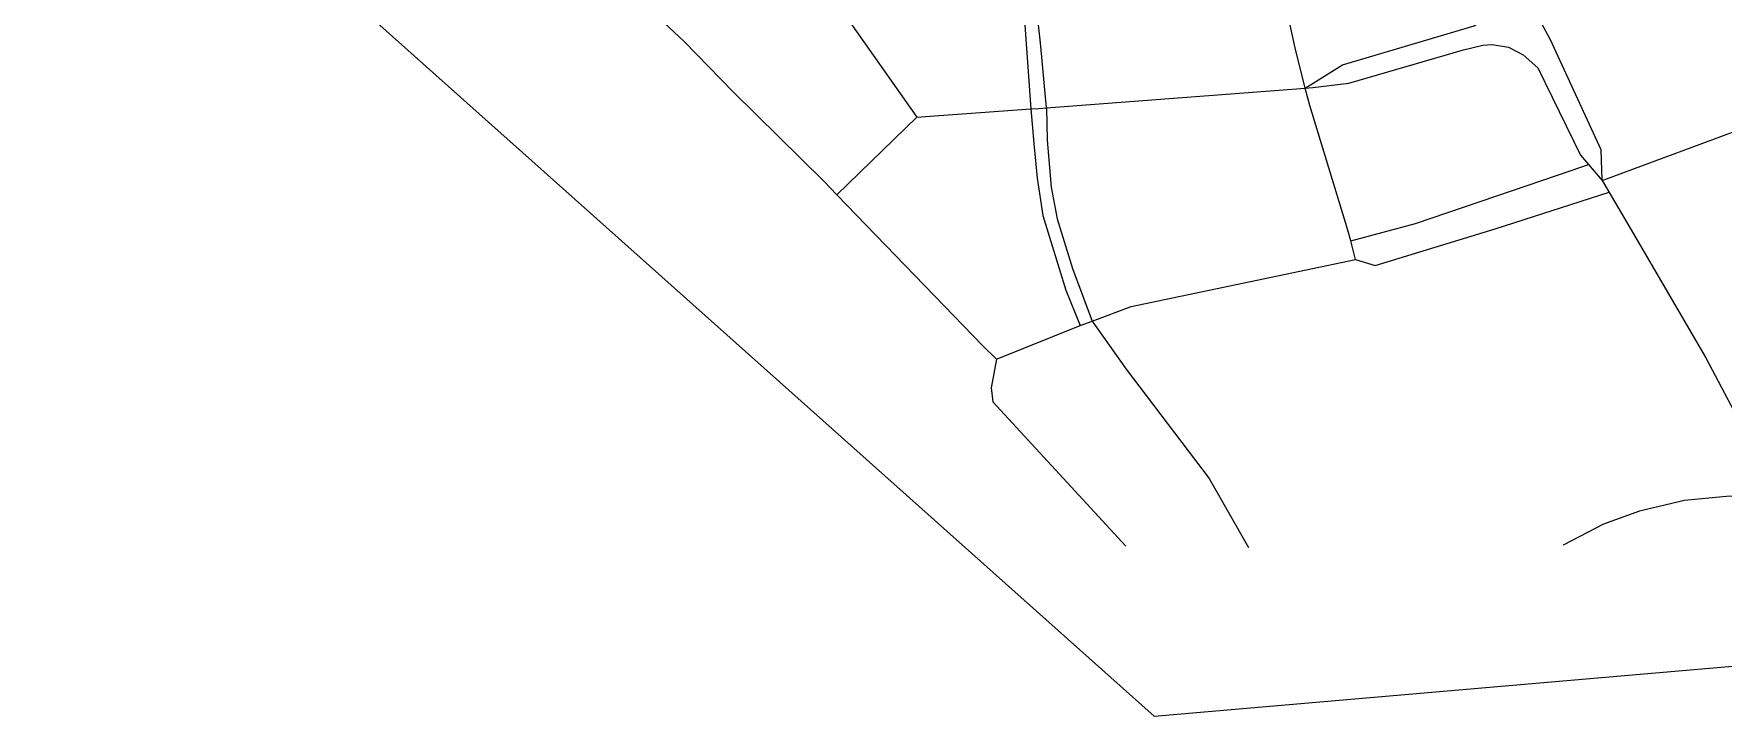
# Model space of a CAD drawing. Extents: x -1529 to 995, y -1183 to 807.
# Drawn here: x -1529 to 153, y -1183 to -504 of the extents above; entities that cross this region are included whole.
import ezdxf

# ---------------------------------------------------------------- set-up
doc = ezdxf.new("R2010")
doc.units = 0
doc.layers.add('BOUNDARY', color=6, linetype='CONTINUOUS')
doc.layers.add('PATH', color=40, linetype='CONTINUOUS')

msp = doc.modelspace()

# ---------------------------------------------------------------- linework, layer by layer
at = {"layer": 'BOUNDARY'}
msp.add_lwpolyline([(900.3, 807.4), (-269.2, 798.4), (-1529.1, 220.7), (-1384.6, -316.3), (-413.7, -1182.9), (995.2, -1061), (995.2, -235.1)], close=True, dxfattribs=at)
at = {"layer": 'PATH'}
for points in [[(-263.6, -557.6), (-226.4, -534.4), (-95.1, -495.7), (-83.7, -487.5), (-73.7, -474.7), (-71.8, -459.3), (-78.9, -276.8)], [(32.2, -649.6), (31.3, -619.1), (-19.4, -509.7), (-36.9, -477.1), (-46.4, -442.9), (-53.3, -284.4)], [(-563.1, -344.9), (-557.7, -377.1), (-551.5, -416), (-543.3, -485.6), (-536.6, -578.4)], [(-520.9, -577.2), (-526.8, -512.7), (-538.6, -408.3), (-545, -348.9)], [(-263.6, -557.6), (-273.5, -517.6), (-293.6, -425.3), (-300.2, -386)], [(-789.4, -388.2), (-774.2, -409.9), (-650, -586.5)], [(-901.2, -493), (-882.1, -510.9), (-832.4, -561.8), (-742.7, -650.3), (-729.7, -663.8)], [(-263.6, -557.6), (-255.9, -557), (-220, -552.8), (-105.9, -519.6), (-86.7, -514.9), (-77.3, -514.1), (-61.1, -516.8), (-46.5, -524.5), (-32, -537.6), (10.7, -624.4), (32.2, -649.6), (60, -697), (135.4, -826.1), (169.5, -890.7), (199.9, -964.4)], [(32.2, -649.6), (382.8, -519.6)], [(-520.9, -577.2), (-263.6, -557.6)], [(-218.2, -709.7), (-220.9, -699.2), (-258.7, -575), (-263.6, -557.6)], [(-729.7, -663.8), (-650, -586.5)], [(-650, -586.5), (-641.3, -586), (-536.6, -578.4)], [(-536.6, -578.4), (-528.5, -577.8), (-520.9, -577.2)], [(-536.6, -578.4), (-533.7, -612.8), (-530.2, -647.2), (-524.6, -684.5), (-501.6, -758.7), (-487.4, -794.1)], [(-520.9, -577.2), (-520.3, -609.5), (-516.4, -656.2), (-510.3, -687.8), (-495, -737.3), (-475.5, -789.6)], [(-218.2, -709.7), (-153.6, -692.4), (-57.2, -659.6), (1.3, -639.6), (18.6, -633.7)], [(-729.7, -663.8), (-584.2, -814.1), (-570.7, -827.5)], [(-213.3, -728.4), (-193.9, -734.1), (-74.5, -697.7), (39, -661.2)], [(-213.3, -728.4), (-218.2, -709.7)], [(-475.5, -789.6), (-436.7, -775.1), (-213.3, -728.4)], [(-487.4, -794.1), (-475.5, -789.6), (-475.5, -789.6)], [(-475.5, -789.6), (-441.8, -837.3), (-359.1, -946.4), (-319.9, -1014.9)], [(-570.7, -827.5), (-487.4, -794.1)], [(-570.7, -827.5), (-576.2, -855.9), (-574.5, -869.9), (-441.9, -1013.6)], [(199.9, -964.4), (159.1, -963.8), (114.2, -968.3), (69.3, -978.6), (33.6, -991.6), (-6.8, -1012.5)]]:
    msp.add_lwpolyline(points, dxfattribs=at)

doc.saveas('drawing.dxf')
